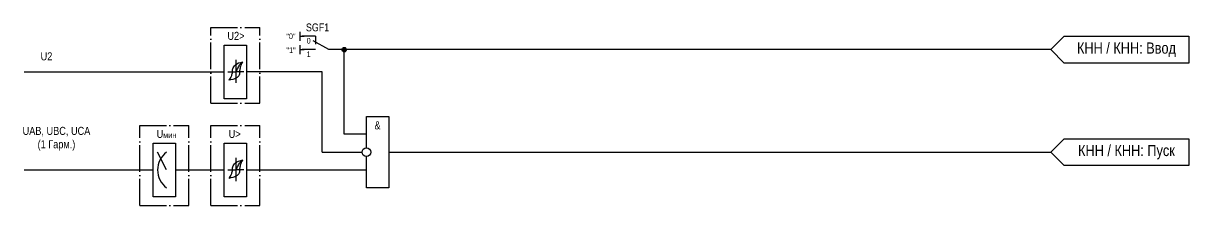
# Model space of a CAD drawing. Header units: millimetres. Extents: x -1643 to 443, y -2 to 115.
# Drawn here: x -1125.2 to -863, y 26 to 66.9 of the extents above; entities that cross this region are included whole.
import ezdxf
from ezdxf.enums import TextEntityAlignment as Align

# ---------------------------------------------------------------- set-up
doc = ezdxf.new("R2010")
doc.units = ezdxf.units.MM
doc.linetypes.add('ACAD_ISO04W100', pattern=[30, 24, -3, 0, -3])
doc.layers.add('Основная', color=7, linetype='Continuous')
doc.styles.add('1.8_Gost_RD', font='ARIALN.TTF', dxfattribs={"height": 1.8})
doc.styles.add('2.5_Gost_RD', font='ARIALN.TTF', dxfattribs={"height": 2.5})
doc.styles.add('3.5_Gost_RD', font='ARIALN.TTF', dxfattribs={"height": 3.5})
doc.styles.add('Вывод', font='ARIALN.TTF', dxfattribs={"height": 2.5})
doc.styles.add('Компонент', font='ARIALN.TTF', dxfattribs={"height": 3.5})

# ---------------------------------------------------------------- blocks, each defined once
blk = doc.blocks.new('*U70')
at = {"layer": 'Основная', "linetype": 'ACAD_ISO04W100', "ltscale": 0.25}
for p, q in [((0, 0), (11, 0)), ((0, -17), (0, 0)), ((11, -17), (11, 0)), ((0, -17), (11, -17))]:
    blk.add_line(p, q, dxfattribs=at)
at = {"layer": 'Основная', "style": 'Компонент'}
blk.add_attdef('ОУ', text='', height=3.5, dxfattribs=at).set_placement((11, 0), align=Align.MIDDLE_CENTER)
blk = doc.blocks.new('*U71')
at = {"layer": 'Основная', "linetype": 'ACAD_ISO04W100', "ltscale": 0.25}
for p, q in [((0, 0), (11, 0)), ((0, -18), (0, 0)), ((11, -18), (11, 0)), ((0, -18), (11, -18))]:
    blk.add_line(p, q, dxfattribs=at)
at = {"layer": 'Основная', "style": 'Компонент'}
blk.add_attdef('ОУ', text='', height=3.5, dxfattribs=at).set_placement((11, 0), align=Align.MIDDLE_CENTER)
blk = doc.blocks.new('*U83')
at = {"layer": 'Основная', "linetype": 'ACAD_ISO04W100', "ltscale": 0.25}
for p, q in [((0, 0), (11, 0)), ((0, -18), (0, 0)), ((11, -18), (11, 0)), ((0, -18), (11, -18))]:
    blk.add_line(p, q, dxfattribs=at)
at = {"layer": 'Основная', "style": 'Компонент'}
blk.add_attdef('ОУ', text='', height=3.5, dxfattribs=at).set_placement((11, 0), align=Align.MIDDLE_CENTER)
blk = doc.blocks.new('*U80')
at = {"layer": 'Основная', "ltscale": 0.35}
blk.add_line((6, 6), (6, 2.5), dxfattribs=at)
at = {"layer": 'Основная', "color": 0}
blk.add_line((0, 0), (7, 4), dxfattribs=at)
blk = doc.blocks.new('*U82')
at = {"layer": 'Основная', "color": 0}
for p, q in [((-3, 6), (-9, 6)), ((-3, 0), (-9, 0)), ((9, 0), (3, 0))]:
    blk.add_line(p, q, dxfattribs=at)
at = {"layer": 'Основная', "ltscale": 0.25, "xscale": -1}
blk.add_blockref('*U80', (3, 0), dxfattribs=at)
at = {"layer": 'Основная'}
for tag, height, style, p in [('ОУ', 3.5, 'Компонент', (-2, 10)), ('В1', 2.5, 'Вывод', (-14, 6)), ('В2', 2.5, 'Вывод', (-6, 4)), ('В3', 2.5, 'Вывод', (-6, -2))]:
    blk.add_attdef(tag, text='', height=height, dxfattribs=dict(at, style=style)).set_placement(p, align=Align.MIDDLE_CENTER)
blk = doc.blocks.new('Точка')
at = {"ltscale": 100}
h = blk.add_hatch(color=256, dxfattribs=at)
h.dxf.hatch_style = 1
edge = h.paths.add_edge_path()
edge.add_arc((0, 0), 0.5, 0, 360)
blk.add_circle((0, 0), 0.5, dxfattribs=at)

msp = doc.modelspace()

# ---------------------------------------------------------------- linework, layer by layer
at = {"ltscale": 100}
for p, q in [((-1063, 65), (-1063, 63)), ((-1063, 64), (-1062, 64)), ((-1080, 60.5), (-1080, 62)), ((-1080, 62), (-1075, 62)), ((-1080, 53), (-1080, 61)), ((-1075, 62), (-1075, 56)), ((-1063, 62), (-1063, 60)), ((-1063, 61), (-1062, 61)), ((-894, 61), (-1056, 61)), ((-1053, 42), (-1053, 61)), ((-1125, 56), (-1080, 56)), ((-1079.21, 56), (-1077.4, 56)), ((-1075.58, 56), (-1077.4, 56)), ((-1075, 56), (-1075, 50)), ((-1058, 56), (-1075, 56)), ((-1058, 38), (-1058, 56)), ((-1080, 50), (-1080, 53)), ((-1075, 50), (-1080, 50)), ((-1048, 42), (-1053, 42)), ((-1096, 38.5), (-1096, 40)), ((-1096, 40), (-1091, 40)), ((-1091, 40), (-1091, 34)), ((-1080, 38.5), (-1080, 40)), ((-1080, 40), (-1075, 40)), ((-1075, 40), (-1075, 34)), ((-1096, 31), (-1096, 39)), ((-1093, 34), (-1095, 38)), ((-1080, 31), (-1080, 39)), ((-1058, 38), (-1049, 38)), ((-1043, 38), (-894, 38)), ((-1125, 34), (-1096, 34)), ((-1091, 34), (-1080, 34)), ((-1091, 34), (-1091, 28)), ((-1079.21, 34), (-1077.4, 34)), ((-1075.58, 34), (-1077.4, 34)), ((-1075, 34), (-1048, 34)), ((-1075, 34), (-1075, 28)), ((-1096, 28), (-1096, 31)), ((-1080, 28), (-1080, 31)), ((-1091, 28), (-1096, 28)), ((-1075, 28), (-1080, 28))]:
    msp.add_line(p, q, dxfattribs=at)
for p, q in [((-1077.4, 58.72), (-1077.4, 53.52)), ((-1077.4, 36.72), (-1077.4, 31.52))]:
    msp.add_line(p, q)
for points in [[(-894, 61), (-891, 64), (-863, 64), (-863, 58), (-891, 58)], [(-894, 38), (-891, 41), (-863, 41), (-863, 35), (-891, 35)]]:
    msp.add_lwpolyline(points, close=True, dxfattribs=at)
for points in [[(-1048, 41), (-1048, 46), (-1043, 46), (-1043, 30), (-1048, 30), (-1048, 37)], [(-1048, 39), (-1048, 42)], [(-1048, 39), (-1048, 39)]]:
    msp.add_lwpolyline(points, dxfattribs=at)
msp.add_circle((-1048, 38), 1)
msp.add_arc((-1090, 34), 5, 126.8699, 233.1301, dxfattribs=at)
for points in [[(-1078.2, 55.92), (-1078.05, 56.71), (-1077.56, 57.54), (-1075.8, 58.26)], [(-1077.4, 56), (-1077, 56.72), (-1076.53, 57.6), (-1075.8, 58.26)], [(-1076.52, 55.92), (-1076.4, 56.71), (-1076.19, 57.54), (-1075.8, 58.26)], [(-1078.2, 55.92), (-1078.4, 55.13), (-1079, 54.12)], [(-1076.52, 55.92), (-1076.75, 55.13), (-1077.24, 54.67), (-1079, 54.12)], [(-1078.2, 33.92), (-1078.05, 34.71), (-1077.56, 35.54), (-1075.8, 36.26)], [(-1077.4, 34), (-1077, 34.72), (-1076.53, 35.6), (-1075.8, 36.26)], [(-1076.52, 33.92), (-1076.4, 34.71), (-1076.19, 35.54), (-1075.8, 36.26)], [(-1078.2, 33.92), (-1078.4, 33.13), (-1079, 32.12)], [(-1076.52, 33.92), (-1076.75, 33.13), (-1077.24, 32.67), (-1079, 32.12)]]:
    msp.add_spline(points, degree=3)

# ---------------------------------------------------------------- block references
msp.add_blockref('Точка', (-1053, 61), dxfattribs=at)
at = {"layer": 'Основная', "ltscale": 0.25}
for name, p in [('*U70', (-1083, 66)), ('*U83', (-1099, 44)), ('*U71', (-1083, 44))]:
    msp.add_blockref(name, p, dxfattribs=at)
at = {"layer": 'Основная', "ltscale": 0.25, "xscale": 0.5, "yscale": 0.5, "zscale": 0.5}
msp.add_blockref('*U82', (-1058, 61), dxfattribs=at).add_auto_attribs({'ОУ': 'SGF1', 'В1': '"0"', 'В2': '0', 'В3': '1'})

# ---------------------------------------------------------------- texts
at = {"ltscale": 100, "attachment_point": 1}
for s, width, insert, char_height, style in [('\\pi3.7178;U2>', 11, (-1083, 65), 1.8, '1.8_Gost_RD'), ('"1"', 2, (-1066, 61.5), 1.25, '3.5_Gost_RD'), ('\\pi2.78586;U{\\H0.66667x;мин}', 11, (-1098, 43), 1.8, '1.8_Gost_RD'), ('U>', 4, (-1079, 43), 1.8, '1.8_Gost_RD')]:
    msp.add_mtext_dynamic_manual_height_columns(s, width=width, gutter_width=17.5, heights=[0], dxfattribs=dict(at, insert=insert, char_height=char_height, style=style))
at = {"ltscale": 100, "char_height": 1.8, "attachment_point": 5}
for s, insert, width, style in [('U2', (-1120, 59.5), 10, '1.8_Gost_RD'), ('&', (-1045.5, 44), 5, '2.5_Gost_RD'), ('UAB, UBC, UCA^J(1 Гарм.)', (-1117.75, 41), 14.5, '1.8_Gost_RD')]:
    msp.add_mtext(s, dxfattribs=dict(at, insert=insert, width=width, style=style))
at = {"color": 0, "ltscale": 100, "char_height": 2.5, "width": 28, "attachment_point": 5, "style": '2.5_Gost_RD'}
for s, insert in [('{\\C256;КНН / КНН: Ввод}', (-877, 61)), ('{\\C256;КНН / КНН: Пуск}', (-877, 38))]:
    msp.add_mtext(s, dxfattribs=dict(at, insert=insert))

doc.saveas('drawing.dxf')
